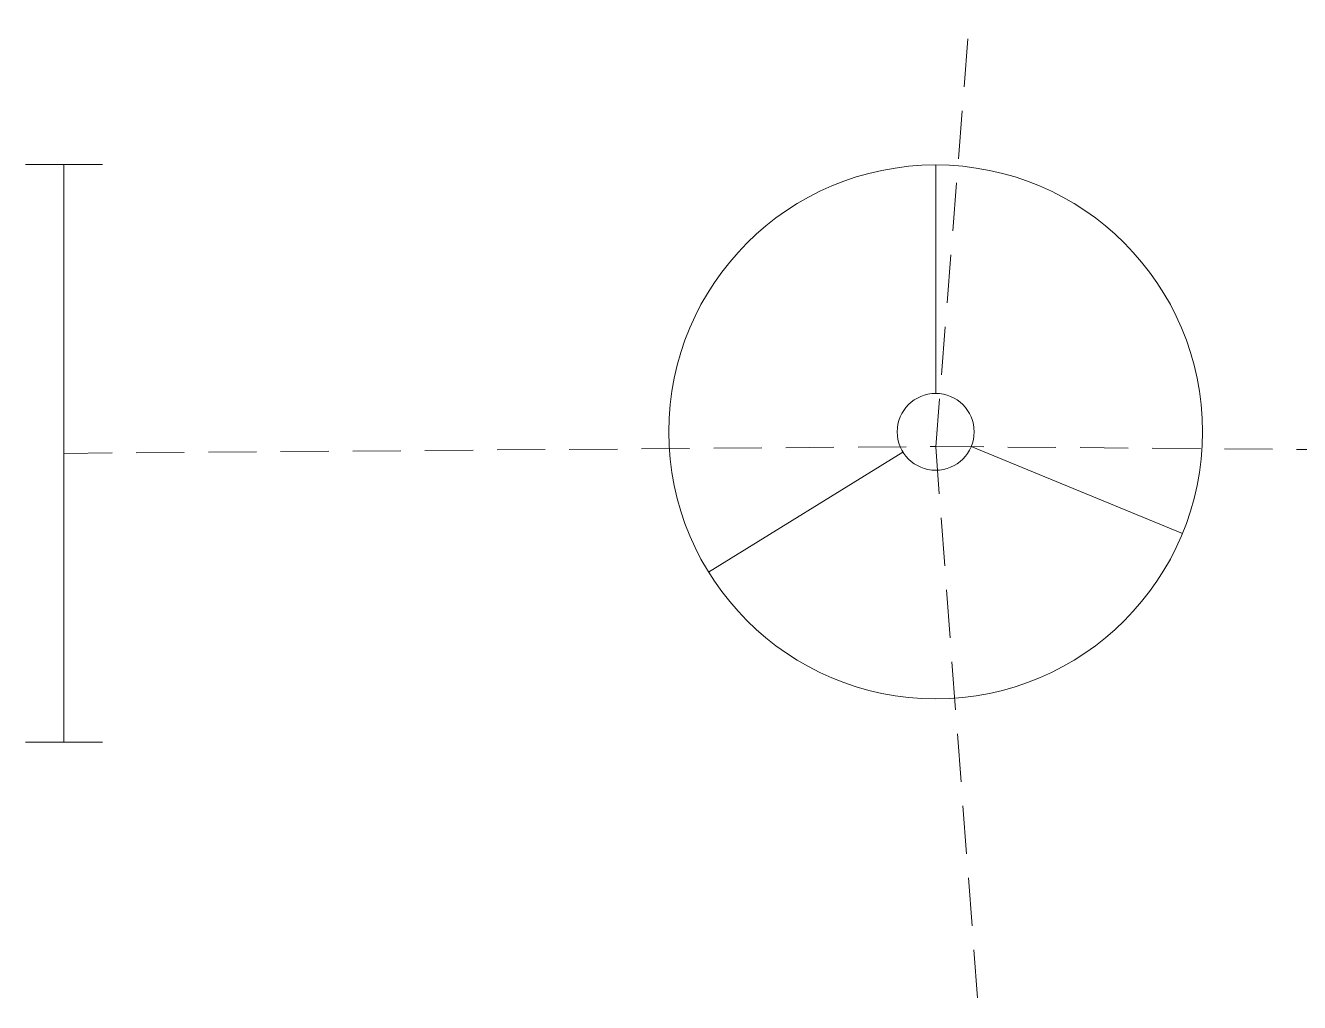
# Model space of a CAD drawing. Header units: inches. Extents: x 151595 to 151821, y -8986 to -8791.
# Drawn here: x 151676.8 to 151743, y -8909.7 to -8859 of the extents above; entities that cross this region are included whole.
import ezdxf

# ---------------------------------------------------------------- set-up
doc = ezdxf.new("R2010")
doc.units = ezdxf.units.IN
doc.header["$MEASUREMENT"] = 0
doc.linetypes.add('DASHED', pattern=[0.75, 0.5, -0.25])
doc.layers.add('LCONT-RD', color=1, linetype='CONTINUOUS')
doc.layers.add('LOT', color=4, linetype='CONTINUOUS')

msp = doc.modelspace()

# ---------------------------------------------------------------- linework, layer by layer
at = {"layer": 'LCONT-RD', "color": 7, "linetype": 'Continuous', "lineweight": 9, "ltscale": 5}
msp.add_arc((151770.73225, -8938.83887), 33.06351, 88.2668352, 176.4480743, dxfattribs=at)
at = {"layer": 'LOT', "color": 7, "linetype": 'DASHED', "lineweight": 9, "ltscale": 5}
for p, q in [((151724.09381, -8880.87936), (151727.39981, -8839.07114)), ((151678.81353, -8881.22015), (151724.09381, -8880.86427)), ((151724.09381, -8880.86427), (151768.51559, -8881.22015)), ((151727.39981, -8924.4511), (151724.09381, -8880.87936))]:
    msp.add_line(p, q, dxfattribs=at)
at = {"layer": 'LOT', "color": 7, "linetype": 'Continuous', "lineweight": 9, "ltscale": 5}
for p, q in [((151678.81353, -8866.22015), (151676.81353, -8866.22015)), ((151678.81353, -8866.22015), (151678.81353, -8896.22015)), ((151678.81353, -8866.22015), (151680.81353, -8866.22015)), ((151724.09381, -8878.10536), (151724.09381, -8866.23841)), ((151724.09381, -8866.23841), (151724.09381, -8878.10536)), ((151724.09381, -8880.10292), (151724.09381, -8880.10292)), ((151724.09381, -8880.10292), (151724.09381, -8880.10292)), ((151724.09381, -8880.10292), (151724.09381, -8880.10292)), ((151724.09381, -8880.10292), (151724.09381, -8880.10292)), ((151722.39426, -8881.15257), (151712.29769, -8887.38825)), ((151725.94059, -8880.86427), (151736.9118, -8885.38721)), ((151678.81353, -8896.22015), (151676.81353, -8896.22015)), ((151678.81353, -8896.22015), (151680.81353, -8896.22015))]:
    msp.add_line(p, q, dxfattribs=at)
for radius in [13.86451, 1.99756]:
    msp.add_circle((151724.09381, -8880.10292), radius, dxfattribs=at)

doc.saveas('drawing.dxf')
